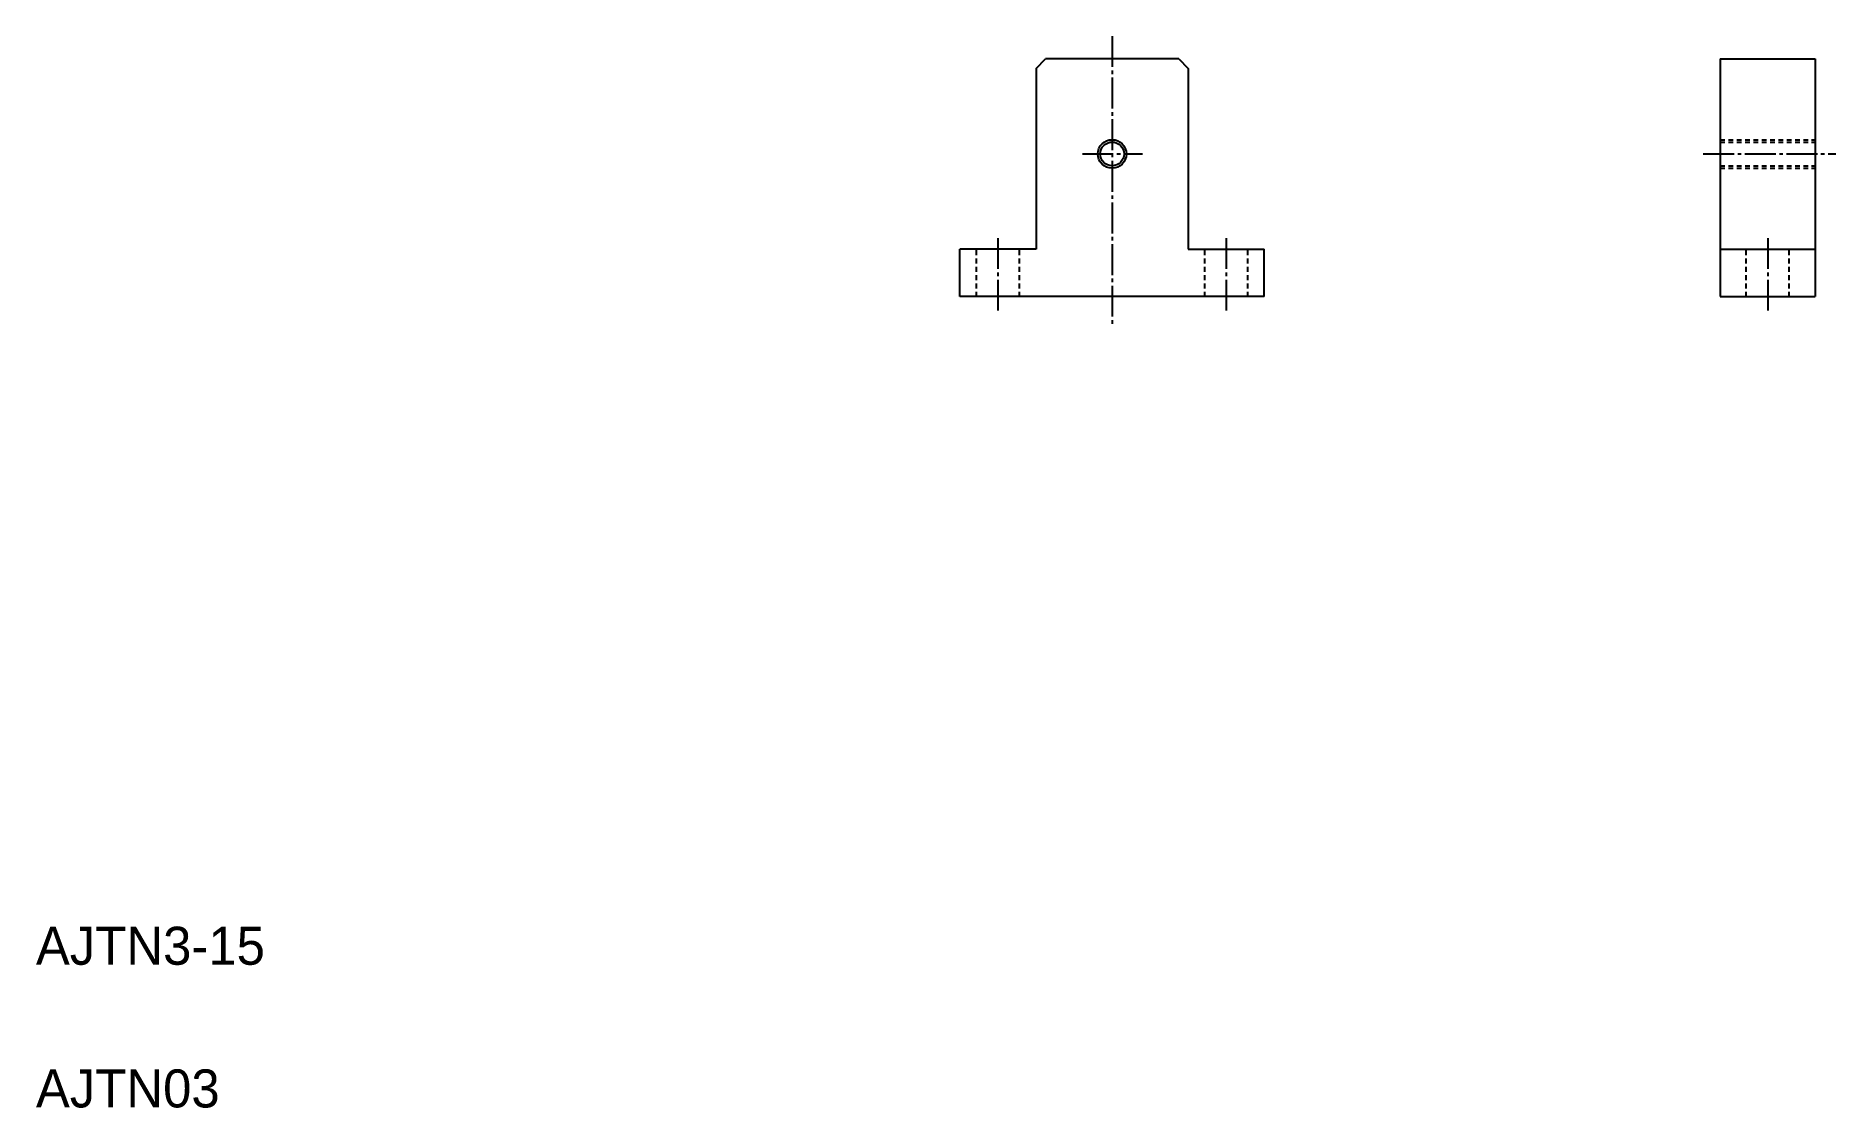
# Model space of a CAD drawing. Extents: x 10 to 199, y 10 to 123.
import ezdxf

# ---------------------------------------------------------------- set-up
doc = ezdxf.new("R2010")
doc.units = 0
doc.header["$LTSCALE"] = 0.25
doc.linetypes.add('CENTER', pattern=[17.5, 13, -1.5, 1.5, -1.5])
doc.linetypes.add('DASHED', pattern=[3.5, 2, -1.5])
doc.layers.get('0').update_dxf_attribs({"linetype": 'CONTINUOUS'})
doc.layers.add('CENTER', color=1, linetype='CENTER')

msp = doc.modelspace()

# ---------------------------------------------------------------- linework, layer by layer
at = {"color": 7, "linetype": 'CONTINUOUS'}
for p, q in [((115.15, 119.23), (116.15, 120.23)), ((115.15, 119.23), (115.15, 100.23)), ((130.15, 120.23), (116.15, 120.23)), ((130.15, 120.23), (131.15, 119.23)), ((131.15, 119.23), (131.15, 100.23)), ((187.07, 120.23), (187.07, 95.23)), ((187.07, 120.23), (197.07, 120.23)), ((197.07, 120.23), (197.07, 95.23)), ((115.15, 100.23), (107.15, 100.23)), ((107.15, 95.23), (107.15, 100.23)), ((131.15, 100.23), (139.15, 100.23)), ((139.15, 95.23), (139.15, 100.23)), ((187.07, 100.23), (197.07, 100.23)), ((139.15, 95.23), (107.15, 95.23)), ((187.07, 95.23), (197.07, 95.23))]:
    msp.add_line(p, q, dxfattribs=at)
at = {"color": 3, "linetype": 'DASHED'}
for p, q in [((187.07, 111.73), (197.07, 111.73)), ((187.07, 111.48), (197.07, 111.48)), ((187.07, 108.98), (197.07, 108.98)), ((187.07, 108.73), (197.07, 108.73)), ((108.9, 95.23), (108.9, 100.23)), ((113.4, 95.23), (113.4, 100.23)), ((132.9, 95.23), (132.9, 100.23)), ((137.4, 95.23), (137.4, 100.23)), ((189.82, 95.23), (189.82, 100.23)), ((194.32, 95.23), (194.32, 100.23))]:
    msp.add_line(p, q, dxfattribs=at)
for p, q in [((123.15, 95.23), (123.15, 95.23)), ((131.15, 95.23), (131.15, 95.23))]:
    msp.add_line(p, q)
at = {"color": 3, "linetype": 'CONTINUOUS'}
msp.add_circle((123.15, 110.23), 1.5, dxfattribs=at)
at = {"color": 7, "linetype": 'CONTINUOUS'}
msp.add_circle((123.15, 110.23), 1.25, dxfattribs=at)
at = {"layer": 'CENTER', "color": 1, "linetype": 'CENTER'}
for p, q in [((123.15, 122.63), (123.15, 92.11)), ((120.02, 110.23), (126.33, 110.23)), ((185.3, 110.23), (199.25, 110.23)), ((111.15, 101.39), (111.15, 93.79)), ((135.15, 101.39), (135.15, 93.79)), ((192.07, 101.39), (192.07, 93.79))]:
    msp.add_line(p, q, dxfattribs=at)

# ---------------------------------------------------------------- texts
for s, p in [('AJTN3-15', (10, 25)), ('AJTN03', (10, 10))]:
    msp.add_text(s, height=4).set_placement(p)

doc.saveas('drawing.dxf')
